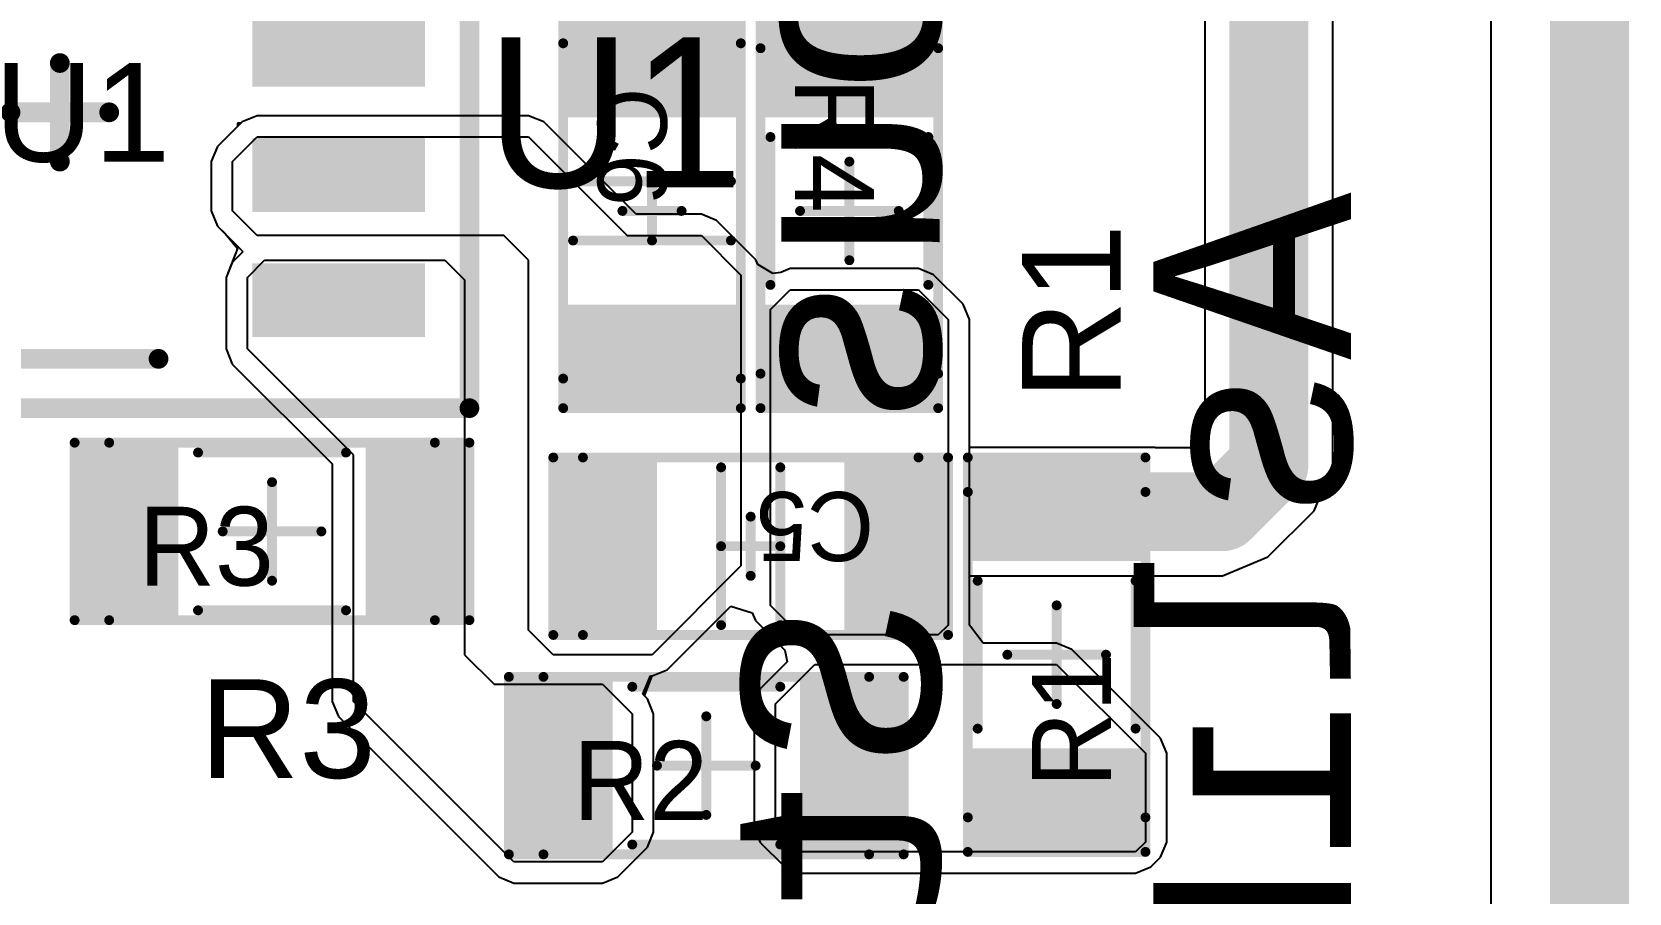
# Model space of a CAD drawing. Header units: millimetres. Extents: x -4.8 to 40.4, y -21.4 to 50.4.
# Drawn here: x 24.22 to 40.4, y 7.58 to 16.32 of the extents above; entities that cross this region are included whole.
import ezdxf

# ---------------------------------------------------------------- set-up
doc = ezdxf.new("R2010")
doc.units = ezdxf.units.MM
for name, color, linetype in [('BottomLayer', 5, 'Continuous'), ('BottomOverlay', 54, 'Continuous'), ('DrillDrawing', 1, 'Continuous'), ('KeepOutLayer', 6, 'Continuous'), ('Mechanical2', 216, 'Continuous'), ('Mechanical4', 56, 'Continuous'), ('Mechanical6', 56, 'Continuous'), ('TopLayer', 1, 'Continuous'), ('TopOverlay', 2, 'Continuous'), ('TopPaste', 8, 'Continuous'), ('TopSolder', 216, 'Continuous')]:
    doc.layers.add(name, color=color, linetype=linetype)
doc.styles.add('Arial', font='arial.ttf', dxfattribs={"height": 0.2})
doc.styles.add('Consolas', font='consola.ttf', dxfattribs={"height": 0.2})

# ---------------------------------------------------------------- blocks, each defined once
blk = doc.blocks.new('SOIC8_PAD_7')
at = {"layer": 'TopLayer'}
for points in [[(-3.65, 1.58), (-3.65, 2.23), (-2, 2.23), (-2, 1.58)], [(2, 1.58), (2, 2.23), (3.65, 2.23), (3.65, 1.58)], [(-3.65, 0.31), (-3.65, 0.96), (-2, 0.96), (-2, 0.31)], [(2, 0.31), (2, 0.96), (3.65, 0.96), (3.65, 0.31)], [(-3.65, -0.96), (-3.65, -0.31), (-2, -0.31), (-2, -0.96)], [(2, -0.96), (2, -0.31), (3.65, -0.31), (3.65, -0.96)], [(-3.65, -2.23), (-3.65, -1.58), (-2, -1.58), (-2, -2.23)], [(2, -2.23), (2, -1.58), (3.65, -1.58), (3.65, -2.23)]]:
    blk.add_hatch(color=1, dxfattribs=at).paths.add_polyline_path(points)
at = {"layer": 'TopPaste'}
for points in [[(-3.65, 1.58), (-3.65, 2.23), (-2, 2.23), (-2, 1.58)], [(2, 1.58), (2, 2.23), (3.65, 2.23), (3.65, 1.58)], [(-3.65, 0.31), (-3.65, 0.96), (-2, 0.96), (-2, 0.31)], [(2, 0.31), (2, 0.96), (3.65, 0.96), (3.65, 0.31)], [(-3.65, -0.96), (-3.65, -0.31), (-2, -0.31), (-2, -0.96)], [(2, -0.96), (2, -0.31), (3.65, -0.31), (3.65, -0.96)], [(-3.65, -2.23), (-3.65, -1.58), (-2, -1.58), (-2, -2.23)], [(2, -2.23), (2, -1.58), (3.65, -1.58), (3.65, -2.23)]]:
    blk.add_hatch(color=8, dxfattribs=at).paths.add_polyline_path(points)
at = {"layer": 'TopSolder'}
for points in [[(-3.7, 1.53), (-3.7, 2.28), (-1.95, 2.28), (-1.95, 1.53)], [(1.95, 1.53), (1.95, 2.28), (3.7, 2.28), (3.7, 1.53)], [(-3.7, 0.26), (-3.7, 1.01), (-1.95, 1.01), (-1.95, 0.26)], [(1.95, 0.26), (1.95, 1.01), (3.7, 1.01), (3.7, 0.26)], [(-3.7, -1.01), (-3.7, -0.26), (-1.95, -0.26), (-1.95, -1.01)], [(1.95, -1.01), (1.95, -0.26), (3.7, -0.26), (3.7, -1.01)], [(-3.7, -2.28), (-3.7, -1.53), (-1.95, -1.53), (-1.95, -2.28)], [(1.95, -2.28), (1.95, -1.53), (3.7, -1.53), (3.7, -2.28)]]:
    blk.add_hatch(color=216, dxfattribs=at).paths.add_polyline_path(points)
at = {"layer": 'Mechanical2', "const_width": 0.2}
for points in [[(-4.15, 3), (4.15, 3)], [(-4.15, -3), (-4.15, 3)], [(4.15, -3), (4.15, 3)], [(-4.15, -3), (4.15, -3)]]:
    blk.add_lwpolyline(points, dxfattribs=at)
at = {"layer": 'Mechanical2', "const_width": 0.1}
for points in [[(-4.2, 3, 1), (-4.1, 3, 1)], [(-4.2, 3, 1), (-4.1, 3, 1)], [(4.1, 3, 1), (4.2, 3, 1)], [(4.1, 3, 1), (4.2, 3, 1)], [(-4.2, -3, 1), (-4.1, -3, 1)], [(-4.2, -3, 1), (-4.1, -3, 1)], [(4.1, -3, 1), (4.2, -3, 1)], [(4.1, -3, 1), (4.2, -3, 1)]]:
    blk.add_lwpolyline(points, format="xyb", close=True, dxfattribs=at)
at = {"layer": 'Mechanical4', "const_width": 0.2}
for points in [[(-4.15, 3), (4.15, 3)], [(-4.15, -3), (-4.15, 3)], [(4.15, -3), (4.15, 3)], [(0, -0.5), (0, 0.5)], [(-0.5, 0), (0.5, 0)], [(-4.15, -3), (4.15, -3)]]:
    blk.add_lwpolyline(points, dxfattribs=at)
at = {"layer": 'Mechanical4', "const_width": 0.1}
for points in [[(-4.2, 3, 1), (-4.1, 3, 1)], [(-4.2, 3, 1), (-4.1, 3, 1)], [(4.1, 3, 1), (4.2, 3, 1)], [(4.1, 3, 1), (4.2, 3, 1)], [(-0.05, 0.5, 1), (0.05, 0.5, 1)], [(-0.55, 0, 1), (-0.45, 0, 1)], [(0.45, 0, 1), (0.55, 0, 1)], [(-0.05, -0.5, 1), (0.05, -0.5, 1)], [(-4.2, -3, 1), (-4.1, -3, 1)], [(-4.2, -3, 1), (-4.1, -3, 1)], [(4.1, -3, 1), (4.2, -3, 1)], [(4.1, -3, 1), (4.2, -3, 1)]]:
    blk.add_lwpolyline(points, format="xyb", close=True, dxfattribs=at)
at = {"layer": 'Mechanical6', "const_width": 0.2}
for points in [[(-4.15, 3), (4.15, 3)], [(-4.15, -3), (-4.15, 3)], [(4.15, -3), (4.15, 3)], [(-4.15, -3), (4.15, -3)]]:
    blk.add_lwpolyline(points, dxfattribs=at)
at = {"layer": 'Mechanical6', "const_width": 0.1}
for points in [[(-4.2, 3, 1), (-4.1, 3, 1)], [(-4.2, 3, 1), (-4.1, 3, 1)], [(4.1, 3, 1), (4.2, 3, 1)], [(4.1, 3, 1), (4.2, 3, 1)], [(-4.2, -3, 1), (-4.1, -3, 1)], [(-4.2, -3, 1), (-4.1, -3, 1)], [(4.1, -3, 1), (4.2, -3, 1)], [(4.1, -3, 1), (4.2, -3, 1)]]:
    blk.add_lwpolyline(points, format="xyb", close=True, dxfattribs=at)
at = {"layer": 'TopOverlay', "const_width": 0.2}
for points in [[(-1, 2.5), (1, 2.5)], [(-1, -2.5), (1, -2.5)]]:
    blk.add_lwpolyline(points, dxfattribs=at)
at = {"layer": 'TopOverlay', "const_width": 0.1}
for points in [[(-1.05, 2.5, 1), (-0.95, 2.5, 1)], [(0.95, 2.5, 1), (1.05, 2.5, 1)], [(-1.05, -2.5, 1), (-0.95, -2.5, 1)], [(0.95, -2.5, 1), (1.05, -2.5, 1)]]:
    blk.add_lwpolyline(points, format="xyb", close=True, dxfattribs=at)
at = {"layer": 'Mechanical6'}
blk.add_text('U1', height=1.524, dxfattribs=at).set_placement((4.318, -0.762))
blk = doc.blocks.new('RES_1206_10')
at = {"layer": 'TopLayer'}
for points in [[(-1.9, -0.8), (-1.9, 0.8), (-1, 0.8), (-1, -0.8)], [(1, -0.8), (1, 0.8), (1.9, 0.8), (1.9, -0.8)]]:
    blk.add_hatch(color=1, dxfattribs=at).paths.add_polyline_path(points)
at = {"layer": 'TopPaste'}
for points in [[(-1.9, -0.8), (-1.9, 0.8), (-1, 0.8), (-1, -0.8)], [(1, -0.8), (1, 0.8), (1.9, 0.8), (1.9, -0.8)]]:
    blk.add_hatch(color=8, dxfattribs=at).paths.add_polyline_path(points)
at = {"layer": 'TopSolder'}
for points in [[(-1.95, -0.85), (-1.95, 0.85), (-0.95, 0.85), (-0.95, -0.85)], [(0.95, -0.85), (0.95, 0.85), (1.95, 0.85), (1.95, -0.85)]]:
    blk.add_hatch(color=216, dxfattribs=at).paths.add_polyline_path(points)
at = {"layer": 'Mechanical2', "const_width": 0.1}
for points in [[(-1.65, -0.9), (-1.65, 0.9)], [(1.65, 0.9), (-1.65, 0.9)], [(1.65, -0.9), (1.65, 0.9)], [(1.65, -0.9), (-1.65, -0.9)]]:
    blk.add_lwpolyline(points, dxfattribs=at)
at = {"layer": 'Mechanical2', "const_width": 0.05}
for points in [[(-1.675, 0.9, 1), (-1.625, 0.9, 1)], [(-1.675, 0.9, 1), (-1.625, 0.9, 1)], [(1.625, 0.9, 1), (1.675, 0.9, 1)], [(1.625, 0.9, 1), (1.675, 0.9, 1)], [(-1.675, -0.9, 1), (-1.625, -0.9, 1)], [(-1.675, -0.9, 1), (-1.625, -0.9, 1)], [(1.625, -0.9, 1), (1.675, -0.9, 1)], [(1.625, -0.9, 1), (1.675, -0.9, 1)]]:
    blk.add_lwpolyline(points, format="xyb", close=True, dxfattribs=at)
at = {"layer": 'Mechanical4', "const_width": 0.1}
for points in [[(2, 0.9), (-2, 0.9)], [(-2, -0.9), (-2, 0.9)], [(2, -0.9), (2, 0.9)], [(0, -0.5), (0, 0.5)], [(0.5, 0), (-0.5, 0)], [(2, -0.9), (-2, -0.9)]]:
    blk.add_lwpolyline(points, dxfattribs=at)
at = {"layer": 'Mechanical4', "const_width": 0.05}
for points in [[(-2.025, 0.9, 1), (-1.975, 0.9, 1)], [(-2.025, 0.9, 1), (-1.975, 0.9, 1)], [(1.975, 0.9, 1), (2.025, 0.9, 1)], [(1.975, 0.9, 1), (2.025, 0.9, 1)], [(-0.025, 0.5, 1), (0.025, 0.5, 1)], [(-0.525, 0, 1), (-0.475, 0, 1)], [(0.475, 0, 1), (0.525, 0, 1)], [(-0.025, -0.5, 1), (0.025, -0.5, 1)], [(-2.025, -0.9, 1), (-1.975, -0.9, 1)], [(-2.025, -0.9, 1), (-1.975, -0.9, 1)], [(1.975, -0.9, 1), (2.025, -0.9, 1)], [(1.975, -0.9, 1), (2.025, -0.9, 1)]]:
    blk.add_lwpolyline(points, format="xyb", close=True, dxfattribs=at)
at = {"layer": 'Mechanical6', "const_width": 0.1}
for points in [[(-2, -0.9), (-2, 0.9)], [(2, 0.9), (-2, 0.9)], [(2, 0.9), (-2, 0.9)], [(-2, -0.9), (-2, 0.9)], [(2, -0.9), (2, 0.9)], [(2, -0.9), (2, 0.9)], [(2, -0.9), (-2, -0.9)], [(2, -0.9), (-2, -0.9)]]:
    blk.add_lwpolyline(points, dxfattribs=at)
at = {"layer": 'Mechanical6', "const_width": 0.05}
for points in [[(-2.025, 0.9, 1), (-1.975, 0.9, 1)], [(-2.025, 0.9, 1), (-1.975, 0.9, 1)], [(-2.025, 0.9, 1), (-1.975, 0.9, 1)], [(-2.025, 0.9, 1), (-1.975, 0.9, 1)], [(1.975, 0.9, 1), (2.025, 0.9, 1)], [(1.975, 0.9, 1), (2.025, 0.9, 1)], [(1.975, 0.9, 1), (2.025, 0.9, 1)], [(1.975, 0.9, 1), (2.025, 0.9, 1)], [(-2.025, -0.9, 1), (-1.975, -0.9, 1)], [(-2.025, -0.9, 1), (-1.975, -0.9, 1)], [(-2.025, -0.9, 1), (-1.975, -0.9, 1)], [(-2.025, -0.9, 1), (-1.975, -0.9, 1)], [(1.975, -0.9, 1), (2.025, -0.9, 1)], [(1.975, -0.9, 1), (2.025, -0.9, 1)], [(1.975, -0.9, 1), (2.025, -0.9, 1)], [(1.975, -0.9, 1), (2.025, -0.9, 1)]]:
    blk.add_lwpolyline(points, format="xyb", close=True, dxfattribs=at)
at = {"layer": 'TopOverlay', "const_width": 0.1}
for points in [[(0.75, 0.8), (-0.75, 0.8)], [(0.75, -0.8), (-0.75, -0.8)]]:
    blk.add_lwpolyline(points, dxfattribs=at)
at = {"layer": 'TopOverlay', "const_width": 0.05}
for points in [[(-0.775, 0.8, 1), (-0.725, 0.8, 1)], [(0.725, 0.8, 1), (0.775, 0.8, 1)], [(-0.775, -0.8, 1), (-0.725, -0.8, 1)], [(0.725, -0.8, 1), (0.775, -0.8, 1)]]:
    blk.add_lwpolyline(points, format="xyb", close=True, dxfattribs=at)
at = {"layer": 'Mechanical6'}
blk.add_text('R4', height=0.8, dxfattribs=at).set_placement((-1.35, -0.55))
blk = doc.blocks.new('RES_1206_11')
at = {"layer": 'TopLayer'}
for points in [[(-1.9, -0.8), (-1.9, 0.8), (-1, 0.8), (-1, -0.8)], [(1, -0.8), (1, 0.8), (1.9, 0.8), (1.9, -0.8)]]:
    blk.add_hatch(color=1, dxfattribs=at).paths.add_polyline_path(points)
at = {"layer": 'TopPaste'}
for points in [[(-1.9, -0.8), (-1.9, 0.8), (-1, 0.8), (-1, -0.8)], [(1, -0.8), (1, 0.8), (1.9, 0.8), (1.9, -0.8)]]:
    blk.add_hatch(color=8, dxfattribs=at).paths.add_polyline_path(points)
at = {"layer": 'TopSolder'}
for points in [[(-1.95, -0.85), (-1.95, 0.85), (-0.95, 0.85), (-0.95, -0.85)], [(0.95, -0.85), (0.95, 0.85), (1.95, 0.85), (1.95, -0.85)]]:
    blk.add_hatch(color=216, dxfattribs=at).paths.add_polyline_path(points)
at = {"layer": 'Mechanical2', "const_width": 0.1}
for points in [[(-1.65, -0.9), (-1.65, 0.9)], [(-1.65, 0.9), (1.65, 0.9)], [(1.65, -0.9), (1.65, 0.9)], [(-1.65, -0.9), (1.65, -0.9)]]:
    blk.add_lwpolyline(points, dxfattribs=at)
at = {"layer": 'Mechanical2', "const_width": 0.05}
for points in [[(-1.675, 0.9, 1), (-1.625, 0.9, 1)], [(-1.675, 0.9, 1), (-1.625, 0.9, 1)], [(1.625, 0.9, 1), (1.675, 0.9, 1)], [(1.625, 0.9, 1), (1.675, 0.9, 1)], [(-1.675, -0.9, 1), (-1.625, -0.9, 1)], [(-1.675, -0.9, 1), (-1.625, -0.9, 1)], [(1.625, -0.9, 1), (1.675, -0.9, 1)], [(1.625, -0.9, 1), (1.675, -0.9, 1)]]:
    blk.add_lwpolyline(points, format="xyb", close=True, dxfattribs=at)
at = {"layer": 'Mechanical4', "const_width": 0.1}
for points in [[(-2, 0.9), (2, 0.9)], [(-2, -0.9), (-2, 0.9)], [(2, -0.9), (2, 0.9)], [(0, -0.5), (0, 0.5)], [(-0.5, 0), (0.5, 0)], [(-2, -0.9), (2, -0.9)]]:
    blk.add_lwpolyline(points, dxfattribs=at)
at = {"layer": 'Mechanical4', "const_width": 0.05}
for points in [[(-2.025, 0.9, 1), (-1.975, 0.9, 1)], [(-2.025, 0.9, 1), (-1.975, 0.9, 1)], [(1.975, 0.9, 1), (2.025, 0.9, 1)], [(1.975, 0.9, 1), (2.025, 0.9, 1)], [(-0.025, 0.5, 1), (0.025, 0.5, 1)], [(-0.525, 0, 1), (-0.475, 0, 1)], [(0.475, 0, 1), (0.525, 0, 1)], [(-0.025, -0.5, 1), (0.025, -0.5, 1)], [(-2.025, -0.9, 1), (-1.975, -0.9, 1)], [(-2.025, -0.9, 1), (-1.975, -0.9, 1)], [(1.975, -0.9, 1), (2.025, -0.9, 1)], [(1.975, -0.9, 1), (2.025, -0.9, 1)]]:
    blk.add_lwpolyline(points, format="xyb", close=True, dxfattribs=at)
at = {"layer": 'Mechanical6', "const_width": 0.1}
for points in [[(-2, -0.9), (-2, 0.9)], [(-2, 0.9), (2, 0.9)], [(-2, 0.9), (2, 0.9)], [(-2, -0.9), (-2, 0.9)], [(2, -0.9), (2, 0.9)], [(2, -0.9), (2, 0.9)], [(-2, -0.9), (2, -0.9)], [(-2, -0.9), (2, -0.9)]]:
    blk.add_lwpolyline(points, dxfattribs=at)
at = {"layer": 'Mechanical6', "const_width": 0.05}
for points in [[(-2.025, 0.9, 1), (-1.975, 0.9, 1)], [(-2.025, 0.9, 1), (-1.975, 0.9, 1)], [(-2.025, 0.9, 1), (-1.975, 0.9, 1)], [(-2.025, 0.9, 1), (-1.975, 0.9, 1)], [(1.975, 0.9, 1), (2.025, 0.9, 1)], [(1.975, 0.9, 1), (2.025, 0.9, 1)], [(1.975, 0.9, 1), (2.025, 0.9, 1)], [(1.975, 0.9, 1), (2.025, 0.9, 1)], [(-2.025, -0.9, 1), (-1.975, -0.9, 1)], [(-2.025, -0.9, 1), (-1.975, -0.9, 1)], [(-2.025, -0.9, 1), (-1.975, -0.9, 1)], [(-2.025, -0.9, 1), (-1.975, -0.9, 1)], [(1.975, -0.9, 1), (2.025, -0.9, 1)], [(1.975, -0.9, 1), (2.025, -0.9, 1)], [(1.975, -0.9, 1), (2.025, -0.9, 1)], [(1.975, -0.9, 1), (2.025, -0.9, 1)]]:
    blk.add_lwpolyline(points, format="xyb", close=True, dxfattribs=at)
at = {"layer": 'TopOverlay', "const_width": 0.1}
for points in [[(-0.75, 0.8), (0.75, 0.8)], [(-0.75, -0.8), (0.75, -0.8)]]:
    blk.add_lwpolyline(points, dxfattribs=at)
at = {"layer": 'TopOverlay', "const_width": 0.05}
for points in [[(-0.775, 0.8, 1), (-0.725, 0.8, 1)], [(0.725, 0.8, 1), (0.775, 0.8, 1)], [(-0.775, -0.8, 1), (-0.725, -0.8, 1)], [(0.725, -0.8, 1), (0.775, -0.8, 1)]]:
    blk.add_lwpolyline(points, format="xyb", close=True, dxfattribs=at)
at = {"layer": 'Mechanical6'}
blk.add_text('R3', height=0.8, rotation=360, dxfattribs=at).set_placement((-1.35, -0.55))
blk = doc.blocks.new('RES_1206_12')
at = {"layer": 'TopLayer'}
for points in [[(-1.9, -0.8), (-1.9, 0.8), (-1, 0.8), (-1, -0.8)], [(1, -0.8), (1, 0.8), (1.9, 0.8), (1.9, -0.8)]]:
    blk.add_hatch(color=1, dxfattribs=at).paths.add_polyline_path(points)
at = {"layer": 'TopPaste'}
for points in [[(-1.9, -0.8), (-1.9, 0.8), (-1, 0.8), (-1, -0.8)], [(1, -0.8), (1, 0.8), (1.9, 0.8), (1.9, -0.8)]]:
    blk.add_hatch(color=8, dxfattribs=at).paths.add_polyline_path(points)
at = {"layer": 'TopSolder'}
for points in [[(-1.95, -0.85), (-1.95, 0.85), (-0.95, 0.85), (-0.95, -0.85)], [(0.95, -0.85), (0.95, 0.85), (1.95, 0.85), (1.95, -0.85)]]:
    blk.add_hatch(color=216, dxfattribs=at).paths.add_polyline_path(points)
at = {"layer": 'Mechanical2', "const_width": 0.1}
for points in [[(-1.65, -0.9), (-1.65, 0.9)], [(-1.65, 0.9), (1.65, 0.9)], [(1.65, -0.9), (1.65, 0.9)], [(-1.65, -0.9), (1.65, -0.9)]]:
    blk.add_lwpolyline(points, dxfattribs=at)
at = {"layer": 'Mechanical2', "const_width": 0.05}
for points in [[(-1.675, 0.9, 1), (-1.625, 0.9, 1)], [(-1.675, 0.9, 1), (-1.625, 0.9, 1)], [(1.625, 0.9, 1), (1.675, 0.9, 1)], [(1.625, 0.9, 1), (1.675, 0.9, 1)], [(-1.675, -0.9, 1), (-1.625, -0.9, 1)], [(-1.675, -0.9, 1), (-1.625, -0.9, 1)], [(1.625, -0.9, 1), (1.675, -0.9, 1)], [(1.625, -0.9, 1), (1.675, -0.9, 1)]]:
    blk.add_lwpolyline(points, format="xyb", close=True, dxfattribs=at)
at = {"layer": 'Mechanical4', "const_width": 0.1}
for points in [[(-2, 0.9), (2, 0.9)], [(-2, -0.9), (-2, 0.9)], [(2, -0.9), (2, 0.9)], [(0, -0.5), (0, 0.5)], [(-0.5, 0), (0.5, 0)], [(-2, -0.9), (2, -0.9)]]:
    blk.add_lwpolyline(points, dxfattribs=at)
at = {"layer": 'Mechanical4', "const_width": 0.05}
for points in [[(-2.025, 0.9, 1), (-1.975, 0.9, 1)], [(-2.025, 0.9, 1), (-1.975, 0.9, 1)], [(1.975, 0.9, 1), (2.025, 0.9, 1)], [(1.975, 0.9, 1), (2.025, 0.9, 1)], [(-0.025, 0.5, 1), (0.025, 0.5, 1)], [(-0.525, 0, 1), (-0.475, 0, 1)], [(0.475, 0, 1), (0.525, 0, 1)], [(-0.025, -0.5, 1), (0.025, -0.5, 1)], [(-2.025, -0.9, 1), (-1.975, -0.9, 1)], [(-2.025, -0.9, 1), (-1.975, -0.9, 1)], [(1.975, -0.9, 1), (2.025, -0.9, 1)], [(1.975, -0.9, 1), (2.025, -0.9, 1)]]:
    blk.add_lwpolyline(points, format="xyb", close=True, dxfattribs=at)
at = {"layer": 'Mechanical6', "const_width": 0.1}
for points in [[(-2, -0.9), (-2, 0.9)], [(-2, 0.9), (2, 0.9)], [(-2, 0.9), (2, 0.9)], [(-2, -0.9), (-2, 0.9)], [(2, -0.9), (2, 0.9)], [(2, -0.9), (2, 0.9)], [(-2, -0.9), (2, -0.9)], [(-2, -0.9), (2, -0.9)]]:
    blk.add_lwpolyline(points, dxfattribs=at)
at = {"layer": 'Mechanical6', "const_width": 0.05}
for points in [[(-2.025, 0.9, 1), (-1.975, 0.9, 1)], [(-2.025, 0.9, 1), (-1.975, 0.9, 1)], [(-2.025, 0.9, 1), (-1.975, 0.9, 1)], [(-2.025, 0.9, 1), (-1.975, 0.9, 1)], [(1.975, 0.9, 1), (2.025, 0.9, 1)], [(1.975, 0.9, 1), (2.025, 0.9, 1)], [(1.975, 0.9, 1), (2.025, 0.9, 1)], [(1.975, 0.9, 1), (2.025, 0.9, 1)], [(-2.025, -0.9, 1), (-1.975, -0.9, 1)], [(-2.025, -0.9, 1), (-1.975, -0.9, 1)], [(-2.025, -0.9, 1), (-1.975, -0.9, 1)], [(-2.025, -0.9, 1), (-1.975, -0.9, 1)], [(1.975, -0.9, 1), (2.025, -0.9, 1)], [(1.975, -0.9, 1), (2.025, -0.9, 1)], [(1.975, -0.9, 1), (2.025, -0.9, 1)], [(1.975, -0.9, 1), (2.025, -0.9, 1)]]:
    blk.add_lwpolyline(points, format="xyb", close=True, dxfattribs=at)
at = {"layer": 'TopOverlay', "const_width": 0.1}
for points in [[(-0.75, 0.8), (0.75, 0.8)], [(-0.75, -0.8), (0.75, -0.8)]]:
    blk.add_lwpolyline(points, dxfattribs=at)
at = {"layer": 'TopOverlay', "const_width": 0.05}
for points in [[(-0.775, 0.8, 1), (-0.725, 0.8, 1)], [(0.725, 0.8, 1), (0.775, 0.8, 1)], [(-0.775, -0.8, 1), (-0.725, -0.8, 1)], [(0.725, -0.8, 1), (0.775, -0.8, 1)]]:
    blk.add_lwpolyline(points, format="xyb", close=True, dxfattribs=at)
at = {"layer": 'Mechanical6'}
blk.add_text('R2', height=0.8, rotation=360, dxfattribs=at).set_placement((-1.35, -0.55))
blk = doc.blocks.new('RES_1206_13')
at = {"layer": 'TopLayer'}
for points in [[(-1.9, -0.8), (-1.9, 0.8), (-1, 0.8), (-1, -0.8)], [(1, -0.8), (1, 0.8), (1.9, 0.8), (1.9, -0.8)]]:
    blk.add_hatch(color=1, dxfattribs=at).paths.add_polyline_path(points)
at = {"layer": 'TopPaste'}
for points in [[(-1.9, -0.8), (-1.9, 0.8), (-1, 0.8), (-1, -0.8)], [(1, -0.8), (1, 0.8), (1.9, 0.8), (1.9, -0.8)]]:
    blk.add_hatch(color=8, dxfattribs=at).paths.add_polyline_path(points)
at = {"layer": 'TopSolder'}
for points in [[(-1.95, -0.85), (-1.95, 0.85), (-0.95, 0.85), (-0.95, -0.85)], [(0.95, -0.85), (0.95, 0.85), (1.95, 0.85), (1.95, -0.85)]]:
    blk.add_hatch(color=216, dxfattribs=at).paths.add_polyline_path(points)
at = {"layer": 'Mechanical2', "const_width": 0.1}
for points in [[(-1.65, 0.9), (-1.65, -0.9)], [(-1.65, 0.9), (1.65, 0.9)], [(1.65, 0.9), (1.65, -0.9)], [(-1.65, -0.9), (1.65, -0.9)]]:
    blk.add_lwpolyline(points, dxfattribs=at)
at = {"layer": 'Mechanical2', "const_width": 0.05}
for points in [[(-1.675, 0.9, 1), (-1.625, 0.9, 1)], [(-1.675, 0.9, 1), (-1.625, 0.9, 1)], [(1.625, 0.9, 1), (1.675, 0.9, 1)], [(1.625, 0.9, 1), (1.675, 0.9, 1)], [(-1.675, -0.9, 1), (-1.625, -0.9, 1)], [(-1.675, -0.9, 1), (-1.625, -0.9, 1)], [(1.625, -0.9, 1), (1.675, -0.9, 1)], [(1.625, -0.9, 1), (1.675, -0.9, 1)]]:
    blk.add_lwpolyline(points, format="xyb", close=True, dxfattribs=at)
at = {"layer": 'Mechanical4', "const_width": 0.1}
for points in [[(-2, 0.9), (2, 0.9)], [(-2, 0.9), (-2, -0.9)], [(2, 0.9), (2, -0.9)], [(0, 0.5), (0, -0.5)], [(-0.5, 0), (0.5, 0)], [(-2, -0.9), (2, -0.9)]]:
    blk.add_lwpolyline(points, dxfattribs=at)
at = {"layer": 'Mechanical4', "const_width": 0.05}
for points in [[(-2.025, 0.9, 1), (-1.975, 0.9, 1)], [(-2.025, 0.9, 1), (-1.975, 0.9, 1)], [(1.975, 0.9, 1), (2.025, 0.9, 1)], [(1.975, 0.9, 1), (2.025, 0.9, 1)], [(-0.025, 0.5, 1), (0.025, 0.5, 1)], [(-0.525, 0, 1), (-0.475, 0, 1)], [(0.475, 0, 1), (0.525, 0, 1)], [(-0.025, -0.5, 1), (0.025, -0.5, 1)], [(-2.025, -0.9, 1), (-1.975, -0.9, 1)], [(-2.025, -0.9, 1), (-1.975, -0.9, 1)], [(1.975, -0.9, 1), (2.025, -0.9, 1)], [(1.975, -0.9, 1), (2.025, -0.9, 1)]]:
    blk.add_lwpolyline(points, format="xyb", close=True, dxfattribs=at)
at = {"layer": 'Mechanical6', "const_width": 0.1}
for points in [[(-2, 0.9), (-2, -0.9)], [(-2, 0.9), (2, 0.9)], [(-2, 0.9), (2, 0.9)], [(-2, 0.9), (-2, -0.9)], [(2, 0.9), (2, -0.9)], [(2, 0.9), (2, -0.9)], [(-2, -0.9), (2, -0.9)], [(-2, -0.9), (2, -0.9)]]:
    blk.add_lwpolyline(points, dxfattribs=at)
at = {"layer": 'Mechanical6', "const_width": 0.05}
for points in [[(-2.025, 0.9, 1), (-1.975, 0.9, 1)], [(-2.025, 0.9, 1), (-1.975, 0.9, 1)], [(-2.025, 0.9, 1), (-1.975, 0.9, 1)], [(-2.025, 0.9, 1), (-1.975, 0.9, 1)], [(1.975, 0.9, 1), (2.025, 0.9, 1)], [(1.975, 0.9, 1), (2.025, 0.9, 1)], [(1.975, 0.9, 1), (2.025, 0.9, 1)], [(1.975, 0.9, 1), (2.025, 0.9, 1)], [(-2.025, -0.9, 1), (-1.975, -0.9, 1)], [(-2.025, -0.9, 1), (-1.975, -0.9, 1)], [(-2.025, -0.9, 1), (-1.975, -0.9, 1)], [(-2.025, -0.9, 1), (-1.975, -0.9, 1)], [(1.975, -0.9, 1), (2.025, -0.9, 1)], [(1.975, -0.9, 1), (2.025, -0.9, 1)], [(1.975, -0.9, 1), (2.025, -0.9, 1)], [(1.975, -0.9, 1), (2.025, -0.9, 1)]]:
    blk.add_lwpolyline(points, format="xyb", close=True, dxfattribs=at)
at = {"layer": 'TopOverlay', "const_width": 0.1}
for points in [[(-0.75, 0.8), (0.75, 0.8)], [(-0.75, -0.8), (0.75, -0.8)]]:
    blk.add_lwpolyline(points, dxfattribs=at)
at = {"layer": 'TopOverlay', "const_width": 0.05}
for points in [[(-0.775, 0.8, 1), (-0.725, 0.8, 1)], [(0.725, 0.8, 1), (0.775, 0.8, 1)], [(-0.775, -0.8, 1), (-0.725, -0.8, 1)], [(0.725, -0.8, 1), (0.775, -0.8, 1)]]:
    blk.add_lwpolyline(points, format="xyb", close=True, dxfattribs=at)
at = {"layer": 'Mechanical6'}
blk.add_text('R1', height=0.8, dxfattribs=at).set_placement((-1.35, -0.55))
blk = doc.blocks.new('CAP_1206_24')
at = {"layer": 'TopLayer'}
for points in [[(-1, 0.8), (-1, -0.8), (-1.9, -0.8), (-1.9, 0.8)], [(1.9, 0.8), (1.9, -0.8), (1, -0.8), (1, 0.8)]]:
    blk.add_hatch(color=1, dxfattribs=at).paths.add_polyline_path(points)
at = {"layer": 'TopPaste'}
for points in [[(-1, 0.8), (-1, -0.8), (-1.9, -0.8), (-1.9, 0.8)], [(1.9, 0.8), (1.9, -0.8), (1, -0.8), (1, 0.8)]]:
    blk.add_hatch(color=8, dxfattribs=at).paths.add_polyline_path(points)
at = {"layer": 'TopSolder'}
for points in [[(-0.95, 0.85), (-0.95, -0.85), (-1.95, -0.85), (-1.95, 0.85)], [(1.95, 0.85), (1.95, -0.85), (0.95, -0.85), (0.95, 0.85)]]:
    blk.add_hatch(color=216, dxfattribs=at).paths.add_polyline_path(points)
at = {"layer": 'Mechanical2', "const_width": 0.1}
for points in [[(-1.7, -0.9), (-1.7, 0.9)], [(1.7, 0.9), (-1.7, 0.9)], [(1.7, -0.9), (1.7, 0.9)], [(1.7, -0.9), (-1.7, -0.9)]]:
    blk.add_lwpolyline(points, dxfattribs=at)
at = {"layer": 'Mechanical2', "const_width": 0.05}
for points in [[(-1.725, 0.9, 1), (-1.675, 0.9, 1)], [(-1.725, 0.9, 1), (-1.675, 0.9, 1)], [(1.675, 0.9, 1), (1.725, 0.9, 1)], [(1.675, 0.9, 1), (1.725, 0.9, 1)], [(-1.725, -0.9, 1), (-1.675, -0.9, 1)], [(-1.725, -0.9, 1), (-1.675, -0.9, 1)], [(1.675, -0.9, 1), (1.725, -0.9, 1)], [(1.675, -0.9, 1), (1.725, -0.9, 1)]]:
    blk.add_lwpolyline(points, format="xyb", close=True, dxfattribs=at)
at = {"layer": 'Mechanical4', "const_width": 0.1}
for points in [[(2, 0.9), (-2, 0.9)], [(-2, -0.9), (-2, 0.9)], [(2, -0.9), (2, 0.9)], [(0, -0.3), (0, 0.3)], [(0.3, 0), (-0.3, 0)], [(2, -0.9), (-2, -0.9)]]:
    blk.add_lwpolyline(points, dxfattribs=at)
at = {"layer": 'Mechanical4', "const_width": 0.05}
for points in [[(-2.025, 0.9, 1), (-1.975, 0.9, 1)], [(-2.025, 0.9, 1), (-1.975, 0.9, 1)], [(1.975, 0.9, 1), (2.025, 0.9, 1)], [(1.975, 0.9, 1), (2.025, 0.9, 1)], [(-0.025, 0.3, 1), (0.025, 0.3, 1)], [(-0.325, 0, 1), (-0.275, 0, 1)], [(0.275, 0, 1), (0.325, 0, 1)], [(-0.025, -0.3, 1), (0.025, -0.3, 1)], [(-2.025, -0.9, 1), (-1.975, -0.9, 1)], [(-2.025, -0.9, 1), (-1.975, -0.9, 1)], [(1.975, -0.9, 1), (2.025, -0.9, 1)], [(1.975, -0.9, 1), (2.025, -0.9, 1)]]:
    blk.add_lwpolyline(points, format="xyb", close=True, dxfattribs=at)
at = {"layer": 'Mechanical6', "const_width": 0.1}
for points in [[(2, 0.9), (-2, 0.9)], [(-2, -0.9), (-2, 0.9)], [(2, -0.9), (2, 0.9)], [(2, -0.9), (-2, -0.9)]]:
    blk.add_lwpolyline(points, dxfattribs=at)
at = {"layer": 'Mechanical6', "const_width": 0.05}
for points in [[(-2.025, 0.9, 1), (-1.975, 0.9, 1)], [(-2.025, 0.9, 1), (-1.975, 0.9, 1)], [(1.975, 0.9, 1), (2.025, 0.9, 1)], [(1.975, 0.9, 1), (2.025, 0.9, 1)], [(-2.025, -0.9, 1), (-1.975, -0.9, 1)], [(-2.025, -0.9, 1), (-1.975, -0.9, 1)], [(1.975, -0.9, 1), (2.025, -0.9, 1)], [(1.975, -0.9, 1), (2.025, -0.9, 1)]]:
    blk.add_lwpolyline(points, format="xyb", close=True, dxfattribs=at)
at = {"layer": 'TopOverlay', "const_width": 0.1}
for points in [[(-0.3, -0.8), (-0.3, 0.8)], [(0.3, -0.8), (0.3, 0.8)]]:
    blk.add_lwpolyline(points, dxfattribs=at)
at = {"layer": 'TopOverlay', "const_width": 0.05}
for points in [[(-0.325, 0.8, 1), (-0.275, 0.8, 1)], [(0.275, 0.8, 1), (0.325, 0.8, 1)], [(-0.325, -0.8, 1), (-0.275, -0.8, 1)], [(0.275, -0.8, 1), (0.325, -0.8, 1)]]:
    blk.add_lwpolyline(points, format="xyb", close=True, dxfattribs=at)
at = {"layer": 'Mechanical6'}
blk.add_text('C6', height=0.7, dxfattribs=at).set_placement((-1.25, -0.55))
blk = doc.blocks.new('CAP_1206_25')
at = {"layer": 'TopLayer'}
for points in [[(-1, 0.8), (-1, -0.8), (-1.9, -0.8), (-1.9, 0.8)], [(1.9, 0.8), (1.9, -0.8), (1, -0.8), (1, 0.8)]]:
    blk.add_hatch(color=1, dxfattribs=at).paths.add_polyline_path(points)
at = {"layer": 'TopPaste'}
for points in [[(-1, 0.8), (-1, -0.8), (-1.9, -0.8), (-1.9, 0.8)], [(1.9, 0.8), (1.9, -0.8), (1, -0.8), (1, 0.8)]]:
    blk.add_hatch(color=8, dxfattribs=at).paths.add_polyline_path(points)
at = {"layer": 'TopSolder'}
for points in [[(-0.95, 0.85), (-0.95, -0.85), (-1.95, -0.85), (-1.95, 0.85)], [(1.95, 0.85), (1.95, -0.85), (0.95, -0.85), (0.95, 0.85)]]:
    blk.add_hatch(color=216, dxfattribs=at).paths.add_polyline_path(points)
at = {"layer": 'Mechanical2', "const_width": 0.1}
for points in [[(-1.7, 0.9), (-1.7, -0.9)], [(1.7, 0.9), (-1.7, 0.9)], [(1.7, 0.9), (1.7, -0.9)], [(1.7, -0.9), (-1.7, -0.9)]]:
    blk.add_lwpolyline(points, dxfattribs=at)
at = {"layer": 'Mechanical2', "const_width": 0.05}
for points in [[(-1.725, 0.9, 1), (-1.675, 0.9, 1)], [(-1.725, 0.9, 1), (-1.675, 0.9, 1)], [(1.675, 0.9, 1), (1.725, 0.9, 1)], [(1.675, 0.9, 1), (1.725, 0.9, 1)], [(-1.725, -0.9, 1), (-1.675, -0.9, 1)], [(-1.725, -0.9, 1), (-1.675, -0.9, 1)], [(1.675, -0.9, 1), (1.725, -0.9, 1)], [(1.675, -0.9, 1), (1.725, -0.9, 1)]]:
    blk.add_lwpolyline(points, format="xyb", close=True, dxfattribs=at)
at = {"layer": 'Mechanical4', "const_width": 0.1}
for points in [[(2, 0.9), (-2, 0.9)], [(-2, 0.9), (-2, -0.9)], [(2, 0.9), (2, -0.9)], [(0, 0.3), (0, -0.3)], [(0.3, 0), (-0.3, 0)], [(2, -0.9), (-2, -0.9)]]:
    blk.add_lwpolyline(points, dxfattribs=at)
at = {"layer": 'Mechanical4', "const_width": 0.05}
for points in [[(-2.025, 0.9, 1), (-1.975, 0.9, 1)], [(-2.025, 0.9, 1), (-1.975, 0.9, 1)], [(1.975, 0.9, 1), (2.025, 0.9, 1)], [(1.975, 0.9, 1), (2.025, 0.9, 1)], [(-0.025, 0.3, 1), (0.025, 0.3, 1)], [(-0.325, 0, 1), (-0.275, 0, 1)], [(0.275, 0, 1), (0.325, 0, 1)], [(-0.025, -0.3, 1), (0.025, -0.3, 1)], [(-2.025, -0.9, 1), (-1.975, -0.9, 1)], [(-2.025, -0.9, 1), (-1.975, -0.9, 1)], [(1.975, -0.9, 1), (2.025, -0.9, 1)], [(1.975, -0.9, 1), (2.025, -0.9, 1)]]:
    blk.add_lwpolyline(points, format="xyb", close=True, dxfattribs=at)
at = {"layer": 'Mechanical6', "const_width": 0.1}
for points in [[(2, 0.9), (-2, 0.9)], [(-2, 0.9), (-2, -0.9)], [(2, 0.9), (2, -0.9)], [(2, -0.9), (-2, -0.9)]]:
    blk.add_lwpolyline(points, dxfattribs=at)
at = {"layer": 'Mechanical6', "const_width": 0.05}
for points in [[(-2.025, 0.9, 1), (-1.975, 0.9, 1)], [(-2.025, 0.9, 1), (-1.975, 0.9, 1)], [(1.975, 0.9, 1), (2.025, 0.9, 1)], [(1.975, 0.9, 1), (2.025, 0.9, 1)], [(-2.025, -0.9, 1), (-1.975, -0.9, 1)], [(-2.025, -0.9, 1), (-1.975, -0.9, 1)], [(1.975, -0.9, 1), (2.025, -0.9, 1)], [(1.975, -0.9, 1), (2.025, -0.9, 1)]]:
    blk.add_lwpolyline(points, format="xyb", close=True, dxfattribs=at)
at = {"layer": 'TopOverlay', "const_width": 0.1}
for points in [[(-0.3, 0.8), (-0.3, -0.8)], [(0.3, 0.8), (0.3, -0.8)]]:
    blk.add_lwpolyline(points, dxfattribs=at)
at = {"layer": 'TopOverlay', "const_width": 0.05}
for points in [[(-0.325, 0.8, 1), (-0.275, 0.8, 1)], [(0.275, 0.8, 1), (0.325, 0.8, 1)], [(-0.325, -0.8, 1), (-0.275, -0.8, 1)], [(0.275, -0.8, 1), (0.325, -0.8, 1)]]:
    blk.add_lwpolyline(points, format="xyb", close=True, dxfattribs=at)
at = {"layer": 'Mechanical6'}
blk.add_text('C5', height=0.7, dxfattribs=at).set_placement((-1.25, -0.55))

msp = doc.modelspace()

# ---------------------------------------------------------------- linework, layer by layer
at = {"layer": 'BottomLayer'}
for p, q in [((39, 43), (39, 7)), ((26.347, 15.403), (26.097, 15.153)), ((26.5, 15.466), (26.347, 15.403)), ((29.25, 15.466), (26.5, 15.466)), ((29.403, 15.403), (29.25, 15.466)), ((30.34, 14.466), (29.403, 15.403)), ((26.25, 15), (26.5, 15.25)), ((26.5, 15.25), (29.25, 15.25)), ((29.25, 15.25), (30.25, 14.25)), ((26.097, 15.153), (26.034, 15)), ((26.034, 15), (26.034, 14.5)), ((26.25, 14.5), (26.25, 15)), ((26.034, 14.5), (26.097, 14.347)), ((26.5, 14.25), (26.25, 14.5)), ((31, 14.466), (30.34, 14.466)), ((31.153, 14.403), (31, 14.466)), ((31.553, 14.003), (31.153, 14.403)), ((26.097, 14.347), (26.347, 14.097)), ((29, 14.25), (26.5, 14.25)), ((29.25, 14), (29, 14.25)), ((30.25, 14.25), (31, 14.25)), ((31, 14.25), (31.4, 13.85)), ((26.35, 14.081), (26.247, 13.978)), ((26.347, 14.097), (26.35, 14.081)), ((26.247, 13.978), (26.184, 13.825)), ((26.4, 13.825), (26.575, 14)), ((26.575, 14), (28.4, 14)), ((28.4, 14), (28.6, 13.8)), ((29.25, 10.25), (29.25, 14)), ((31.572, 13.958), (31.553, 14.003)), ((31.726, 13.866), (31.572, 13.958)), ((26.184, 13.825), (26.184, 13.1)), ((26.4, 13.1), (26.4, 13.825)), ((28.6, 13.8), (28.6, 10)), ((31.4, 13.85), (31.4, 10.9)), ((31.805, 13.877), (31.726, 13.866)), ((31.9, 13.916), (31.805, 13.877)), ((33.2, 13.916), (31.9, 13.916)), ((33.353, 13.853), (33.2, 13.916)), ((33.653, 13.553), (33.353, 13.853)), ((31.7, 13.5), (31.9, 13.7)), ((31.9, 13.7), (33.2, 13.7)), ((33.2, 13.7), (33.5, 13.4)), ((31.7, 13.3), (31.7, 13.5)), ((33.716, 13.4), (33.653, 13.553)), ((31.7, 10.5), (31.7, 13.3)), ((33.5, 13.4), (33.5, 10.4)), ((33.716, 10.3), (33.716, 13.4)), ((26.184, 13.1), (26.247, 12.947)), ((26.247, 12.947), (27.259, 11.935)), ((27.475, 12.025), (26.4, 13.1)), ((27.475, 9.525), (27.475, 12.025)), ((27.259, 11.935), (27.259, 9.525)), ((31.4, 10.9), (30.5, 10)), ((30.653, 9.847), (31.299, 10.493)), ((31.299, 10.493), (31.514, 10.425)), ((31.514, 10.425), (31.547, 10.347)), ((32, 10.2), (31.7, 10.5)), ((33.5, 10.4), (33.5, 10.3)), ((29.5, 10), (29.25, 10.25)), ((31.547, 10.347), (31.847, 10.047)), ((33.4, 10.2), (32, 10.2)), ((33.5, 10.3), (33.4, 10.2)), ((33.857, 10.116), (33.716, 10.3)), ((31.847, 10.047), (31.871, 9.927)), ((34.6, 10.116), (33.857, 10.116)), ((34.753, 10.053), (34.6, 10.116)), ((35.653, 9.153), (34.753, 10.053)), ((28.6, 10), (28.9, 9.7)), ((30.5, 10), (29.5, 10)), ((31.871, 9.927), (31.597, 9.653)), ((31.75, 9.5), (32.15, 9.9)), ((32.15, 9.9), (34.6, 9.9)), ((34.6, 9.9), (35.5, 9)), ((30.407, 9.599), (30.484, 9.784)), ((30.484, 9.784), (30.5, 9.784)), ((30.5, 9.784), (30.653, 9.847)), ((28.9, 9.7), (30, 9.7)), ((30, 9.7), (30.3, 9.4)), ((30.453, 9.553), (30.407, 9.599)), ((30.516, 9.4), (30.453, 9.553)), ((31.597, 9.653), (31.534, 9.5)), ((27.259, 9.525), (27.322, 9.372)), ((29.1, 7.9), (27.475, 9.525)), ((30.3, 9.4), (30.3, 8.2)), ((30.516, 8.2), (30.516, 9.4)), ((31.534, 9.5), (31.534, 8.25)), ((31.75, 8.25), (31.75, 9.5)), ((27.322, 9.372), (28.947, 7.747)), ((35.716, 9), (35.653, 9.153)), ((35.5, 9), (35.5, 8.1)), ((35.716, 8.1), (35.716, 9)), ((30.3, 8.2), (30, 7.9)), ((30.453, 8.047), (30.516, 8.2)), ((31.534, 8.25), (31.597, 8.097)), ((31.597, 8.097), (31.847, 7.847)), ((32, 8), (31.75, 8.25)), ((35.5, 8.1), (35.4, 8)), ((35.653, 7.947), (35.716, 8.1)), ((30.153, 7.747), (30.453, 8.047)), ((35.4, 8), (32, 8)), ((35.553, 7.847), (35.653, 7.947)), ((30, 7.9), (29.1, 7.9)), ((31.847, 7.847), (32, 7.784)), ((32, 7.784), (35.4, 7.784)), ((35.4, 7.784), (35.553, 7.847)), ((28.947, 7.747), (29.1, 7.684)), ((29.1, 7.684), (30, 7.684)), ((30, 7.684), (30.153, 7.747))]:
    msp.add_line(p, q, dxfattribs=at)
at = {"layer": 'DrillDrawing', "const_width": 0.2}
msp.add_lwpolyline([(40, 2), (40, 48)], dxfattribs=at)
at = {"layer": 'KeepOutLayer', "const_width": 0.4}
for points in [[(39.8, 2.001), (39.8, 47.999)], [(40.2, 2), (40.2, 48)]]:
    msp.add_lwpolyline(points, dxfattribs=at)
at = {"layer": 'TopLayer'}
for p, q in [((39, 43), (39, 7)), ((37.399, 11.919), (37.399, 30.75)), ((36.101, 30.481), (36.101, 12.188)), ((26.334, 15.39), (26.3, 15.39)), ((26.3, 15.39), (26.3, 15.356)), ((26.347, 15.403), (26.334, 15.39)), ((26.5, 15.466), (26.347, 15.403)), ((29.25, 15.466), (26.5, 15.466)), ((29.403, 15.403), (29.25, 15.466)), ((30.34, 14.466), (29.403, 15.403)), ((26.3, 15.356), (26.097, 15.153)), ((26.25, 15), (26.5, 15.25)), ((26.5, 15.25), (29.25, 15.25)), ((29.25, 15.25), (30.25, 14.25)), ((26.097, 15.153), (26.034, 15)), ((26.034, 15), (26.034, 14.5)), ((26.25, 14.5), (26.25, 15)), ((26.034, 14.5), (26.097, 14.347)), ((26.5, 14.25), (26.25, 14.5)), ((31, 14.466), (30.34, 14.466)), ((31.153, 14.403), (31, 14.466)), ((31.553, 14.003), (31.153, 14.403)), ((26.097, 14.347), (26.174, 14.27)), ((26.174, 14.27), (26.3, 14.12)), ((29, 14.25), (26.5, 14.25)), ((29.25, 14), (29, 14.25)), ((30.25, 14.25), (31, 14.25)), ((31, 14.25), (31.4, 13.85)), ((26.3, 14.12), (26.234, 13.947)), ((26.234, 13.947), (26.184, 13.825)), ((26.4, 13.825), (26.575, 14)), ((26.575, 14), (28.4, 14)), ((28.4, 14), (28.6, 13.8)), ((29.25, 10.25), (29.25, 14)), ((31.572, 13.958), (31.553, 14.003)), ((31.726, 13.866), (31.572, 13.958)), ((26.184, 13.825), (26.184, 13.1)), ((26.4, 13.1), (26.4, 13.825)), ((28.6, 13.8), (28.6, 10)), ((31.4, 13.85), (31.4, 10.9)), ((31.805, 13.877), (31.726, 13.866)), ((31.9, 13.916), (31.805, 13.877)), ((33.2, 13.916), (31.9, 13.916)), ((33.353, 13.853), (33.2, 13.916)), ((33.653, 13.553), (33.353, 13.853)), ((31.7, 13.5), (31.9, 13.7)), ((31.9, 13.7), (33.2, 13.7)), ((33.2, 13.7), (33.5, 13.4)), ((31.7, 13.3), (31.7, 13.5)), ((33.716, 13.4), (33.653, 13.553)), ((31.7, 10.5), (31.7, 13.3)), ((33.5, 13.4), (33.5, 10.4)), ((33.716, 12.1), (33.716, 13.4)), ((26.184, 13.1), (26.247, 12.947)), ((26.247, 12.947), (27.259, 11.935)), ((27.475, 12.025), (26.4, 13.1)), ((36.101, 12.188), (36.012, 12.099)), ((27.475, 9.525), (27.475, 12.025)), ((35.6, 12.1), (33.716, 12.1)), ((35.6, 12.099), (35.6, 12.1)), ((36.012, 12.099), (35.6, 12.099)), ((27.259, 11.935), (27.259, 9.525)), ((37.209, 11.459), (37.399, 11.919)), ((36.741, 10.991), (37.209, 11.459)), ((31.4, 10.9), (30.5, 10)), ((36.281, 10.801), (36.741, 10.991)), ((33.716, 10.3), (33.716, 10.8)), ((33.716, 10.8), (35.6, 10.8)), ((35.6, 10.8), (35.6, 10.801)), ((35.6, 10.801), (36.281, 10.801)), ((30.653, 9.847), (31.299, 10.493)), ((31.299, 10.493), (31.514, 10.425)), ((31.514, 10.425), (31.547, 10.347)), ((32, 10.2), (31.7, 10.5)), ((33.5, 10.4), (33.5, 10.3)), ((29.5, 10), (29.25, 10.25)), ((31.547, 10.347), (31.847, 10.047)), ((33.4, 10.2), (32, 10.2)), ((33.5, 10.3), (33.4, 10.2)), ((33.857, 10.116), (33.716, 10.3)), ((31.847, 10.047), (31.871, 9.927)), ((34.6, 10.116), (33.857, 10.116)), ((34.753, 10.053), (34.6, 10.116)), ((35.653, 9.153), (34.753, 10.053)), ((28.6, 10), (28.9, 9.7)), ((30.5, 10), (29.5, 10)), ((31.871, 9.927), (31.597, 9.653)), ((31.75, 9.5), (32.15, 9.9)), ((32.15, 9.9), (34.6, 9.9)), ((34.6, 9.9), (35.5, 9)), ((30.423, 9.584), (30.5, 9.784)), ((30.5, 9.784), (30.653, 9.847)), ((28.9, 9.7), (30, 9.7)), ((30, 9.7), (30.3, 9.4)), ((30.453, 9.553), (30.423, 9.584)), ((30.516, 9.4), (30.453, 9.553)), ((31.597, 9.653), (31.534, 9.5)), ((27.259, 9.525), (27.322, 9.372)), ((29.1, 7.9), (27.475, 9.525)), ((30.3, 9.4), (30.3, 8.2)), ((30.516, 8.2), (30.516, 9.4)), ((31.534, 9.5), (31.534, 8.25)), ((31.75, 8.25), (31.75, 9.5)), ((27.322, 9.372), (28.947, 7.747)), ((35.716, 9), (35.653, 9.153)), ((35.5, 9), (35.5, 8.1)), ((35.716, 8.1), (35.716, 9)), ((30.3, 8.2), (30, 7.9)), ((30.453, 8.047), (30.516, 8.2)), ((31.534, 8.25), (31.597, 8.097)), ((31.597, 8.097), (31.847, 7.847)), ((32, 8), (31.75, 8.25)), ((35.5, 8.1), (35.4, 8)), ((35.653, 7.947), (35.716, 8.1)), ((30.153, 7.747), (30.453, 8.047)), ((35.4, 8), (32, 8)), ((35.553, 7.847), (35.653, 7.947)), ((30, 7.9), (29.1, 7.9)), ((31.847, 7.847), (32, 7.784)), ((32, 7.784), (35.4, 7.784)), ((35.4, 7.784), (35.553, 7.847)), ((28.947, 7.747), (29.1, 7.684)), ((29.1, 7.684), (30, 7.684)), ((30, 7.684), (30.153, 7.747))]:
    msp.add_line(p, q, dxfattribs=at)
at = {"layer": 'TopLayer', "const_width": 0.8}
for points in [[(36.75, 11.919), (36.75, 30.75)], [(36.281, 11.45), (36.75, 11.919)], [(34.6, 11.45), (36.281, 11.45)]]:
    msp.add_lwpolyline(points, dxfattribs=at)
at = {"layer": 'TopLayer', "const_width": 0.4}
for points in [[(36.55, 11.919, 1), (36.95, 11.919, 1)], [(36.55, 11.919, 1), (36.95, 11.919, 1)], [(34.4, 11.45, 1), (34.8, 11.45, 1)], [(36.081, 11.45, 1), (36.481, 11.45, 1)], [(36.081, 11.45, 1), (36.481, 11.45, 1)]]:
    msp.add_lwpolyline(points, format="xyb", close=True, dxfattribs=at)

# ---------------------------------------------------------------- block references
for name, p in [('SOIC8_PAD_7', (24.5, 15.5)), ('RES_1206_11', (26.65, 11.25)), ('RES_1206_12', (31.05, 8.875))]:
    msp.add_blockref(name, p)
for name, p, rotation in [('CAP_1206_24', (30.5, 14.5), 270), ('RES_1206_10', (32.5, 14.5), 270), ('CAP_1206_25', (31.5, 11.1), 180), ('RES_1206_13', (34.6, 10), 90)]:
    msp.add_blockref(name, p, dxfattribs=dict(rotation=rotation))

# ---------------------------------------------------------------- texts
at = {"layer": 'BottomOverlay', "style": 'Consolas', "text_generation_flag": 2}
for s, p in [('DC-DC Asynchronous Step-Down Converter', (33.416, 42.749)), ('AslıKurt', (37.581, 14.686))]:
    msp.add_text(s, height=2, rotation=90, dxfattribs=at).set_placement(p)
at = {"layer": 'TopOverlay', "style": 'Arial'}
for s, p in [('U1', (23.834, 15)), ('R3', (25.917, 8.75))]:
    msp.add_text(s, height=1, dxfattribs=at).set_placement(p)
msp.add_text('R1', height=1, rotation=90, dxfattribs=at).set_placement((35.25, 12.584))

doc.saveas('drawing.dxf')
